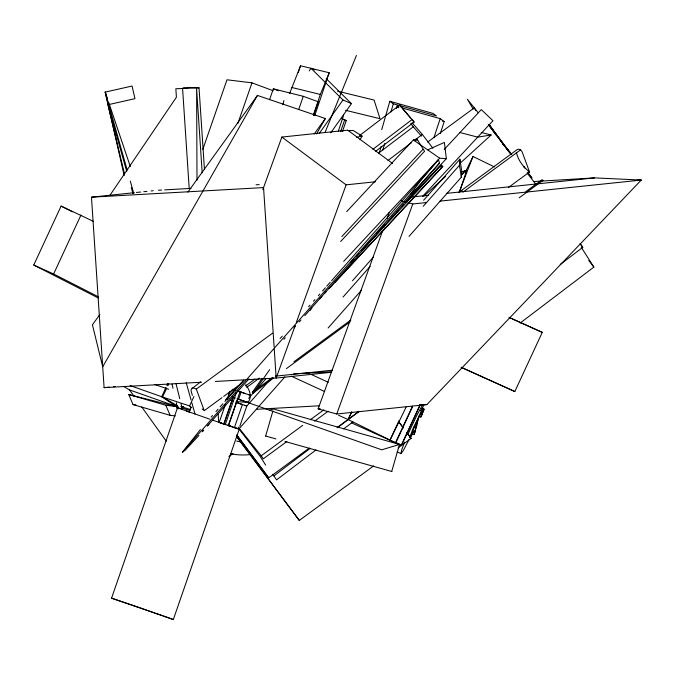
<?xml version="1.0" encoding="UTF-8"?>
<svg xmlns="http://www.w3.org/2000/svg" width="675" height="675" viewBox="0 0 675 675"><rect width="100%" height="100%" fill="white"/><g stroke="black" fill="none" stroke-linecap="round" stroke-linejoin="round"><path stroke-width="1.01" d="M441.053 168.337L441.239 165.232L442.817 166.303L441.053 168.337L329.096 288.698M409.016 236.41L461.337 177.188L459.472 165.274L459.886 159.19L423.63 200.23M461.337 177.188L461.742 171.104L459.886 159.19M343.676 115.003L338.344 131.169M412.214 433.915L414.239 434.481L418.686 416.424M282.943 104.667L283.922 100.567M419.158 415.766L414.239 434.481M265.621 436.151L272.894 410.999M391.677 471.589L399.516 444.437L273.459 408.999L269.536 410.181M381.738 129.651L389.821 101.275L432.987 113.408L436.463 115.931L393.297 103.798L389.821 101.275M379.148 153.47L381.164 146.374M390.985 111.907L393.297 103.798M382.556 150.373L384.86 143.395M396.368 108.506L397.027 106.515L399.035 107.08M433.941 137.59L440.193 118.648L402.047 107.924M440.26 133.582L444.218 121.576L440.193 118.648M421.664 411.311L423.014 411.919L424.043 409.396L420.93 417.032L419.124 416.289M459.81 191.118L466.72 170.286L461.742 171.922M289.668 93.378L300.535 65.762L329.189 72.757L314.719 115.703M298.24 72.571L300.535 65.762M313.335 115.18L320.321 94.449L329.189 72.757M202.829 149.335L226.986 79.785L251.977 82.848L273.164 90.72M237.828 123.576L251.977 82.848M269.536 99.757L273.324 88.847L303.286 96.314L318.296 101.798L313.546 115.484M238.714 428.979L239.245 429.182L173.332 619.523L111.561 598.168L177.474 407.818L176.302 402.68M189.169 411.995L190.882 407.05M298.797 109.232L303.286 96.314M225.374 404.553L219.189 422.415L223.771 423.968L232.993 397.33L235.17 398.073M227.095 399.592L229.846 391.652M233.204 397.406L224.032 424.06L225.29 424.507L236.284 392.757M228.285 425.537L239.971 391.795M238.638 399.187L241.093 392.082L245.497 393.635M340.571 131.709L344.714 119.787L341.837 118.513M239.819 426.195L246.814 406.012L271.215 378.388M342.402 131.65L346.199 120.724L344.714 119.787M262.837 189.565L281.855 137.059L347.743 130.157L392.563 163.485M275.991 375.308L276.927 376L295.211 325.485M296.283 322.515L346.123 184.849L375.41 181.778M533.351 181.575L594.54 177.888L641.25 180.056L426.904 404.57L336.741 414.011L318.127 408.907L382.691 230.563M383.763 227.593L384.843 224.615M386.994 218.675L389.146 212.735M336.741 414.011L412.779 203.977L426.398 202.551M459.312 191.784L473.006 156.507L494.463 166.928M404.629 442.167L401.684 449.888L400.933 453.608L397.111 451.879M325.004 132.528L356.434 55.477M423.714 405.076L409.995 437.721C412.535 427.41 418.348 417.817 424.018 408.873L422.246 408.071M420.829 417.057L422.449 413.623L420.432 412.779M407.97 434.227L416.922 415.133L422.769 404.561M98.55 298.122L33.75 265.047L61.104 206.086L93.175 221.257M98.677 296.983L53.62 273.991L80.975 215.03M178.183 407.033L176.217 406.384L161.688 396.723L166.042 387.323M166.919 385.442L167.788 383.56M191.801 407.886L189.582 405.928L193.961 396.478M351.658 411.919L348.114 419.563L395.778 442.884L401.077 431.468M398.959 420.846L390.099 439.94L406.131 407.101M412.476 406.164L395.643 442.446L401.347 445.028L419.951 404.924M401.515 430.515L412.594 406.637M420.508 404.435L401.482 445.466L351.768 422.989M461.126 367.335L514.831 391.534L542.27 332.378L508.908 317.292M130.123 385.594L162.515 397.018L166.523 388.589M167.856 385.779L168.75 383.906M466.096 170.657L473.006 156.507M351.81 412.003L348.114 419.563L338.521 415.218M409.236 439.256L403.279 450.562L400.933 453.608M415.673 427.908L416.973 425.317M465.303 173.028L466.72 170.286M414.382 430.431L410.797 437.122M423.014 411.919L423.512 411.016M316.533 133.962L325.333 118.53L257.453 95.42L102.718 366.795L92.424 324.827L99.816 314.558M360.011 139.75L362.104 136.088L353.202 130.503L348.098 130.613M198.931 435.451L185.228 450.166L182.419 452.216L200.374 429.587M410.434 194.096L420.23 181.238L438.438 159.73L439.501 163.105L436.936 166.058L417.361 187.81L410.434 194.096L182.419 452.216M110.152 194.991L176.411 97.217L175.846 88.763L199.032 87.826L204.441 169.442M273.662 377.966L253.268 392.934L252.298 392.335L262.01 378.565M309.985 310.567L311.808 307.986M253.268 392.934L269.646 369.714M309.243 70.875L311.048 68.327L314.812 69.964M319.343 133.304L342.984 99.984L351.447 103.655L330.733 132.84M187.869 192.147L257.453 95.42M314.246 133.937L325.333 118.53M200.551 381.907L191.253 389.197L191.101 391.011L192.367 395.381M203.605 430.22L202.272 431.73L203.698 430.118M207.596 425.697L208.921 424.187M211.115 417.074L212.498 415.513M215.958 411.598L218.025 409.244M220.101 406.898L222.868 403.768M224.944 401.423L243.667 380.227M308.593 306.728L309.985 305.151M313.478 301.193L314.871 299.616M318.364 295.667L319.764 294.081M322.557 290.925L325.342 287.761M326.742 286.183L330.235 282.226M331.627 280.648L438.438 159.73M207.183 426.17L249.024 378.81M283.888 339.339L285.28 337.762M293.996 327.881L295.388 326.303M299.227 321.975L300.966 319.992M304.805 315.655L439.501 163.105M248.628 398.334L266.06 378.608M352.51 280.733L373.427 257.057M343.035 297.084L370.229 266.304M423.217 206.314L459.472 165.274M461.405 175.162L465.581 170.421L461.287 175.044M284.858 376.962L238.823 429.081L212.768 420.204M328.109 328.008L361.589 290.107M346.731 211.587L413.37 139.944L417.665 140.29M414.467 140.805L416.61 138.493L424.567 151.268L340.656 241.481M341.871 236.537L422.972 149.344M444.209 149.479L481.283 109.612L492.986 120.715L422.609 196.366M343.702 261.343L439.661 158.178L446.344 158.709L444.386 142.417L427.688 149.875M376.718 233.558L384.615 225.07M391.795 217.35L393.23 215.806M396.816 211.95L398.25 210.406M401.844 206.55L403.279 205.006M406.865 201.15L446.344 158.709M228.547 393.905L232.124 390.049M280.108 338.47L282.26 336.158M351.008 262.246L353.869 259.166M356.738 256.087L358.881 253.775M361.749 250.695L441.239 165.232M225.45 399.997L238.317 386.159M239.743 384.623L241.177 383.079M325.021 292.942L326.455 291.398M330.05 287.542L331.484 285.998M335.078 282.133L442.817 166.303M227.467 397.955L243.81 380.388M319.764 298.73L321.916 296.418M423.849 196.189L445.5 176.496M460.198 163.131L491.138 134.992L481.258 132.452M359.547 135.523L399.752 104.988L414.129 122.048L375.68 151.242M372.938 149.268L412.307 119.374M379.055 152.786L413.277 126.799L421.462 136.122M387.998 160.481L411.446 142.678M414.796 140.138L422.331 134.409L432.911 148.23M315.993 449.938L276.581 479.866L273.89 475.926L309.757 448.689M337.272 427.798L359.007 411.294M343.659 428.929L352.882 421.926M560.225 264.473L582.795 247.328L580.103 243.388M520.138 323.072L593.857 267.089L581.318 247.379M427.655 142.062L474.28 107.857L475.875 110.573M488.793 124.926L496.733 135.633M458.747 192.459L517.345 149.462L518.746 149.217L520.644 149.816L522.188 151.968L529.538 171.998L508.292 187.582M463.042 192.088L520.644 149.816M192.054 388.133L193.455 387.897L196.324 389.087L272.557 333.155M221.999 397.642L204.247 410.67L196.324 389.087M223.687 396.402L238.899 385.239M245.557 385.94L254.897 379.088M246.687 387.416L259.428 378.076M252.298 392.335L272.692 377.376M293.937 361.783L350.873 320.009M525.943 191.557L542.092 179.71L543.063 180.309L519.261 197.767M275.358 376.726L277.062 375.477M286.411 368.618L350.148 321.848M228.876 456.612L233.103 453.516M286.85 441.534L263.25 458.848L261.217 455.794L302.704 425.351M310.331 419.757L323.873 409.818M314.668 421.124L328.16 411.227M236.706 435.097L268.692 477.841L309.251 448.082M337.129 427.621L359.075 411.522M236.377 436.379L299.295 520.442L373.613 465.919M398.107 447.947L411.142 438.379L407.219 433.097M228.488 425.326L229.205 425.579L228.488 425.326L229.179 425.039M399.516 444.437L381.738 449.812L237.769 398.967L228.547 425.604L230.344 426.237M124.2 175.66L105.233 92.104L132.072 86.037L134.949 98.668L108.11 104.735L105.233 92.104L107.578 99.065M181.668 406.873L183.668 406.418M356.611 137.303L362.104 136.088M491.138 134.992L477.723 137.126L459.953 132.545M226.927 398.199L228.943 397.913M201.673 382.219L104.093 387.652L91.479 197.176L134.359 192.687M136.451 192.468L140.636 192.029M143.775 191.7L146.914 191.371M151.099 190.932L153.191 190.713M409.818 197.227L428.6 195.261M446.344 193.404L594.54 177.888M440.024 201.125L641.25 180.056L637.065 180.293M104.093 387.652L109.299 387.113M113.467 386.674L115.543 386.454M276.927 376L332.353 370.195M247.843 379.645L276.176 378.067L331.611 372.262M318.127 408.907L320.195 408.687M158.422 190.215L161.57 190.038M164.717 189.869L190.966 188.401M256.053 184.781L259.2 184.604M91.479 197.176L263.554 187.591L274.118 346.992M293.718 373.866L331.56 371.756M215.317 381.459L245.742 379.763M256.449 409.303L319.368 405.793M419.555 404.983L426.904 404.57L425.452 404.502M340.85 130.764L343.955 130.697M199.032 87.826L189.996 87.421L183.398 88.054L184.376 88.104M236.233 401.541L248.046 402.443C252.442 396.554 249.615 389.964 245.767 384.758M175.34 415.935L170.117 415.319L133.034 404.578L128.731 394.529L176.268 406.502L177.053 408.333M128.731 394.529L165.814 405.27L176.268 406.502M133.034 404.578L135.962 404.924M181.043 403.802L182.318 408.898L177.474 407.818L177.896 407.919M239.245 429.182L227.922 425.377M111.561 598.168L131.212 604.783M337.508 91.159L374.093 100.069L380.008 118.699L345.457 110.278M291.668 87.446L320.321 94.449M401.017 200.753L402.983 201.285M404.941 201.825L406.898 202.365M408.856 202.897L412.779 203.977M442.209 121.011L444.218 121.576M413.851 427.165L415.868 427.731M412.729 431.747L414.745 432.312M265.84 436.084L275.923 438.919M285.002 441.475L391.897 471.521M182.233 408.113L190.08 410.619M209.891 419.209L177.474 407.818L177.322 406.552M161.688 396.723L189.582 405.928M180.79 406.443L190.443 409.624M232.791 389.323L235.659 390.302M237.136 398.739L248.046 402.443L246.172 401.76M235.913 402.317L246.814 406.012L244.932 405.329M241.093 392.082L237.592 390.985L250.509 395.339L248.628 394.656M232.099 396.959L234.9 397.913M154.828 384.539L168.623 389.239M186.486 411.05L189.464 412.062M224.328 424.162L225.771 424.651M132.106 605.095L139.033 607.483M228.091 425.301L231.078 426.338M140.02 607.821L147.201 610.31M230.825 400.477L232.757 401.152M236.613 402.502L242.409 404.519L234.419 427.587L236.798 428.414M227.661 425.225L231.525 426.575M148.095 610.622L154.828 612.967M155.79 613.297L162.574 615.676M123.66 386.454L129.541 389.922L178.031 407.025M163.477 615.997L173.332 619.523M218.953 422.263L225.29 424.507M273.324 88.847L278.513 90.737M343.448 119.509L346.199 120.724M509.768 317.731L542.27 332.378M33.75 265.047L53.62 273.991M461.329 367.343L514.831 391.534M421.504 408.611L423.427 409.48M420.407 410.316L422.314 411.185M307.268 372.617L309.184 373.494M311.099 374.38L328.337 382.328M291.17 376.118L324.675 391.567M460.24 189.894L462.105 190.797M61.104 206.086L72.36 211.832M162.515 397.018L177.466 405.827M529.538 171.998C523.353 167.054 518.02 160.22 516.392 152.339M413.37 139.944L439.661 158.178M281.855 137.059L346.123 184.849M202.12 408.94L203.369 409.987M326.194 78.621L351.447 103.655M311.048 68.327L342.984 99.984M398.461 107.224L397.094 105.671L398.343 107.291M412.096 122.757L422.331 134.409M402.722 108.979L410.67 118.074M412.703 120.412L414.129 122.048M478.221 112.784L467.412 99.293L473.167 109.088M501.221 141.48L511.169 153.892M238.199 427.064L261.217 455.794M529.073 174.403L531.984 178.09L527.867 172.311M527.141 173.011L536.102 184.621M588.752 260.474L593.857 267.089M238.849 428.76L259.959 456.123L265.688 465.126M511.793 154.626L488.886 124.875L499.492 139.101M498.597 138.054L504.2 145.328M507.381 149.453L511.203 154.406M580.314 244.105L582.795 247.328M272.616 474.263L273.89 475.926M410.788 123.55L413.277 126.799M505.415 146.939L510.266 153.394M500.74 140.763L507.608 149.943M489.864 126.622L496.783 135.861M502.445 143.438L503.71 145.117M398.512 421.495L402.3 426.558M406.721 432.464L411.142 438.379M236.478 436.126L299.295 520.442M398.41 421.259L403.448 428.017M236.858 435.029L268.692 477.841M503.407 144.214L489.08 124.419L504.25 145.707M505.254 146.762L508.942 151.858M524.796 168.058L523.572 166.354L523.876 166.809M176.217 406.384L178.031 408.923M129.541 389.922L133.827 395.904M141.792 407.017L166.303 441.214M399.752 104.988L401.574 107.662M165.814 405.27L170.117 415.319M108.582 102.043L130.343 166.641M105.233 92.104L127.187 170.058M130.317 181.195L133.743 193.345M126.697 171.408L107.933 104.777L124.521 174.074M131.245 187.566L132.958 193.624M186.199 382.691L191.033 399.887M191.894 402.916L195.024 414.045M175.947 383.425L179.769 398.706M172.057 384.193L172.994 388.302M274.252 349.093L276.176 378.067M202.179 172.808L196.611 88.712L197.007 180.217M218.152 413.986L218.7 422.246M182.562 88.138L189.211 188.587M240.789 441.931A85.877 68.209 -73 0 1 236.655 441.053M249.978 454.604A100.077 79.49 -73 0 1 230.698 453.786"/></g></svg>
